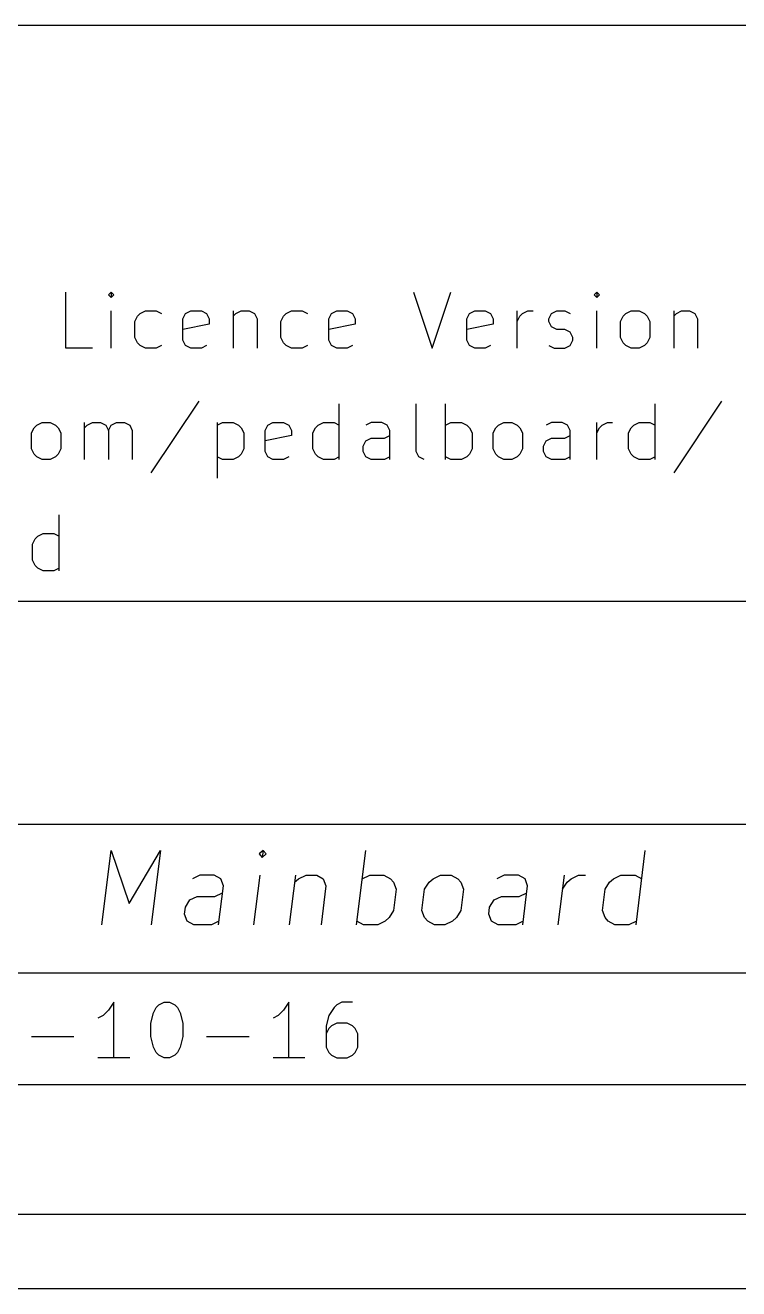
# Model space of a CAD drawing. Header units: millimetres. Extents: x 10 to 287, y -200 to -10.
# Drawn here: x 212.86 to 232.07, y -200.01 to -166.01 of the extents above; entities that cross this region are included whole.
import ezdxf

# ---------------------------------------------------------------- set-up
doc = ezdxf.new("R2010")
doc.units = ezdxf.units.MM
doc.layers.add('RED', color=14, linetype='CONTINUOUS')

msp = doc.modelspace()

# ---------------------------------------------------------------- linework, layer by layer
at = {"layer": 'RED', "linetype": 'CONTINUOUS'}
for p, q in [((177.0022, -166.0072), (285.0022, -166.0072)), ((213.9577, -174.6933), (213.9577, -173.1933)), ((215.172, -173.1933), (215.1006, -173.2647)), ((215.1006, -173.2647), (215.172, -173.3361)), ((215.2434, -173.2647), (215.172, -173.1933)), ((215.172, -173.1933), (215.172, -173.3361)), ((215.172, -173.3361), (215.2434, -173.2647)), ((223.3148, -173.1933), (223.8148, -174.6933)), ((223.8148, -174.6933), (224.3148, -173.1933)), ((228.2434, -173.1933), (228.172, -173.2647)), ((228.172, -173.2647), (228.2434, -173.3361)), ((228.3148, -173.2647), (228.2434, -173.1933)), ((228.2434, -173.1933), (228.2434, -173.3361)), ((228.2434, -173.3361), (228.3148, -173.2647)), ((215.172, -174.6933), (215.172, -173.6933)), ((215.9577, -173.7647), (216.1006, -173.6933)), ((216.1006, -173.6933), (216.3863, -173.6933)), ((216.3863, -173.6933), (216.5292, -173.7647)), ((217.172, -173.7647), (217.3149, -173.6933)), ((217.3149, -173.6933), (217.6006, -173.6933)), ((217.6006, -173.6933), (217.7434, -173.7647)), ((218.4577, -173.6933), (218.4577, -174.6933)), ((218.5291, -173.7647), (218.672, -173.6933)), ((218.672, -173.6933), (218.8863, -173.6933)), ((218.8863, -173.6933), (219.0291, -173.7647)), ((219.8862, -173.7647), (220.0291, -173.6933)), ((220.0291, -173.6933), (220.3148, -173.6933)), ((220.3148, -173.6933), (220.4577, -173.7647)), ((221.1005, -173.7647), (221.2434, -173.6933)), ((221.2434, -173.6933), (221.5291, -173.6933)), ((221.5291, -173.6933), (221.6719, -173.7647)), ((224.8148, -173.7647), (224.9577, -173.6933)), ((224.9577, -173.6933), (225.2434, -173.6933)), ((225.2434, -173.6933), (225.3862, -173.7647)), ((226.1005, -174.6933), (226.1005, -173.6933)), ((226.2434, -173.7647), (226.3862, -173.6933)), ((226.3862, -173.6933), (226.5291, -173.6933)), ((227.0291, -173.7647), (227.172, -173.6933)), ((227.172, -173.6933), (227.3862, -173.6933)), ((227.3862, -173.6933), (227.5291, -173.7647)), ((228.2434, -174.6933), (228.2434, -173.6933)), ((229.0291, -173.7647), (229.172, -173.6933)), ((229.172, -173.6933), (229.3863, -173.6933)), ((229.3863, -173.6933), (229.5291, -173.7647)), ((230.3148, -173.6933), (230.3148, -174.6933)), ((230.3862, -173.7647), (230.5291, -173.6933)), ((230.5291, -173.6933), (230.7434, -173.6933)), ((230.7434, -173.6933), (230.8862, -173.7647)), ((215.8149, -173.979), (215.8863, -173.8361)), ((215.8149, -174.4076), (215.8149, -173.979)), ((215.8863, -173.8361), (215.9577, -173.7647)), ((217.1006, -173.9076), (217.172, -173.7647)), ((217.1006, -174.479), (217.1006, -173.9076)), ((217.8149, -174.0504), (217.1006, -174.1933)), ((217.7434, -173.7647), (217.8149, -173.9076)), ((217.8149, -173.9076), (217.8149, -174.0504)), ((218.4577, -173.8361), (218.5291, -173.7647)), ((219.0291, -173.7647), (219.1006, -173.9076)), ((219.1006, -173.9076), (219.1006, -174.6933)), ((219.7434, -173.979), (219.8148, -173.8361)), ((219.7434, -174.4076), (219.7434, -173.979)), ((219.8148, -173.8361), (219.8862, -173.7647)), ((221.0291, -173.9076), (221.1005, -173.7647)), ((221.0291, -174.479), (221.0291, -173.9076)), ((221.7434, -174.0504), (221.0291, -174.1933)), ((221.6719, -173.7647), (221.7434, -173.9076)), ((221.7434, -173.9076), (221.7434, -174.0504)), ((224.7434, -173.9076), (224.8148, -173.7647)), ((224.7434, -174.479), (224.7434, -173.9076)), ((225.4577, -174.0504), (224.7434, -174.1933)), ((225.3862, -173.7647), (225.4577, -173.9076)), ((225.4577, -173.9076), (225.4577, -174.0504)), ((226.1005, -173.979), (226.1719, -173.8361)), ((226.1719, -173.8361), (226.2434, -173.7647)), ((226.9577, -173.9076), (227.0291, -173.7647)), ((226.9577, -173.979), (226.9577, -173.9076)), ((227.0291, -174.1219), (226.9577, -173.979)), ((228.8863, -173.979), (228.9577, -173.8361)), ((228.8863, -174.4076), (228.8863, -173.979)), ((228.9577, -173.8361), (229.0291, -173.7647)), ((229.5291, -173.7647), (229.6006, -173.8361)), ((229.6006, -173.8361), (229.672, -173.979)), ((229.672, -173.979), (229.672, -174.4076)), ((230.3148, -173.8361), (230.3862, -173.7647)), ((230.8862, -173.7647), (230.9577, -173.9076)), ((230.9577, -173.9076), (230.9577, -174.6933)), ((215.8863, -174.5504), (215.8149, -174.4076)), ((219.8148, -174.5504), (219.7434, -174.4076)), ((227.172, -174.1933), (227.0291, -174.1219)), ((227.3862, -174.1933), (227.172, -174.1933)), ((227.5291, -174.2647), (227.3862, -174.1933)), ((227.6005, -174.4076), (227.5291, -174.2647)), ((227.6005, -174.479), (227.6005, -174.4076)), ((228.9577, -174.5504), (228.8863, -174.4076)), ((229.672, -174.4076), (229.6006, -174.5504)), ((214.672, -174.6933), (213.9577, -174.6933)), ((215.9577, -174.6219), (215.8863, -174.5504)), ((216.1006, -174.6933), (215.9577, -174.6219)), ((216.3863, -174.6933), (216.1006, -174.6933)), ((216.5292, -174.6219), (216.3863, -174.6933)), ((217.172, -174.6219), (217.1006, -174.479)), ((217.3149, -174.6933), (217.172, -174.6219)), ((217.6006, -174.6933), (217.3149, -174.6933)), ((217.7434, -174.6219), (217.6006, -174.6933)), ((219.8862, -174.6219), (219.8148, -174.5504)), ((220.0291, -174.6933), (219.8862, -174.6219)), ((220.3148, -174.6933), (220.0291, -174.6933)), ((220.4577, -174.6219), (220.3148, -174.6933)), ((221.1005, -174.6219), (221.0291, -174.479)), ((221.2434, -174.6933), (221.1005, -174.6219)), ((221.5291, -174.6933), (221.2434, -174.6933)), ((221.6719, -174.6219), (221.5291, -174.6933)), ((224.8148, -174.6219), (224.7434, -174.479)), ((224.9577, -174.6933), (224.8148, -174.6219)), ((225.2434, -174.6933), (224.9577, -174.6933)), ((225.3862, -174.6219), (225.2434, -174.6933)), ((226.9577, -174.6219), (227.1005, -174.6933)), ((227.1005, -174.6933), (227.3862, -174.6933)), ((227.3862, -174.6933), (227.5291, -174.6219)), ((227.5291, -174.6219), (227.6005, -174.479)), ((229.0291, -174.6219), (228.9577, -174.5504)), ((229.172, -174.6933), (229.0291, -174.6219)), ((229.3863, -174.6933), (229.172, -174.6933)), ((229.5291, -174.6219), (229.3863, -174.6933)), ((229.6006, -174.5504), (229.5291, -174.6219)), ((217.5288, -176.1219), (216.2431, -178.0504)), ((221.3145, -177.6933), (221.3145, -176.1933)), ((223.3858, -177.479), (223.3858, -176.1933)), ((224.1715, -177.6933), (224.1715, -176.1933)), ((229.8143, -177.6933), (229.8143, -176.1933)), ((231.5999, -176.1219), (230.3142, -178.0504)), ((213.1003, -176.8361), (213.1717, -176.7647)), ((213.1717, -176.7647), (213.3146, -176.6933)), ((213.3146, -176.6933), (213.5289, -176.6933)), ((213.5289, -176.6933), (213.6717, -176.7647)), ((213.6717, -176.7647), (213.7432, -176.8361)), ((214.4574, -177.6933), (214.4574, -176.6933)), ((214.4574, -176.8361), (214.5288, -176.7647)), ((214.5288, -176.7647), (214.6717, -176.6933)), ((214.6717, -176.6933), (214.886, -176.6933)), ((214.886, -176.6933), (215.0288, -176.7647)), ((215.0288, -176.7647), (215.1003, -176.9076)), ((215.1003, -176.9076), (215.1717, -176.7647)), ((215.1717, -176.7647), (215.3145, -176.6933)), ((215.3145, -176.6933), (215.5288, -176.6933)), ((215.5288, -176.6933), (215.6717, -176.7647)), ((215.6717, -176.7647), (215.7431, -176.9076)), ((218.0288, -176.6933), (218.0288, -178.1933)), ((218.0288, -176.7647), (218.1717, -176.6933)), ((218.1717, -176.6933), (218.4574, -176.6933)), ((218.4574, -176.6933), (218.6002, -176.7647)), ((218.6002, -176.7647), (218.6717, -176.8361)), ((219.3145, -176.9076), (219.3859, -176.7647)), ((219.3859, -176.7647), (219.5288, -176.6933)), ((219.5288, -176.6933), (219.8145, -176.6933)), ((219.8145, -176.6933), (219.9573, -176.7647)), ((219.9573, -176.7647), (220.0288, -176.9076)), ((220.6716, -176.8361), (220.743, -176.7647)), ((220.743, -176.7647), (220.8859, -176.6933)), ((220.8859, -176.6933), (221.1716, -176.6933)), ((221.1716, -176.6933), (221.3145, -176.7647)), ((222.1716, -176.6933), (222.0287, -176.7647)), ((222.4573, -176.6933), (222.1716, -176.6933)), ((222.6001, -176.7647), (222.4573, -176.6933)), ((222.6716, -176.9076), (222.6001, -176.7647)), ((224.1715, -176.7647), (224.3144, -176.6933)), ((224.3144, -176.6933), (224.6001, -176.6933)), ((224.6001, -176.6933), (224.7429, -176.7647)), ((224.7429, -176.7647), (224.8144, -176.8361)), ((225.5286, -176.8361), (225.6, -176.7647)), ((225.6, -176.7647), (225.7429, -176.6933)), ((225.7429, -176.6933), (225.9572, -176.6933)), ((225.9572, -176.6933), (226.1, -176.7647)), ((226.1, -176.7647), (226.1715, -176.8361)), ((227.0286, -176.6933), (226.8857, -176.7647)), ((227.3143, -176.6933), (227.0286, -176.6933)), ((227.4571, -176.7647), (227.3143, -176.6933)), ((227.5286, -176.9076), (227.4571, -176.7647)), ((228.2428, -177.6933), (228.2428, -176.6933)), ((228.3142, -176.8361), (228.3857, -176.7647)), ((228.3857, -176.7647), (228.5285, -176.6933)), ((228.5285, -176.6933), (228.6714, -176.6933)), ((229.1714, -176.8361), (229.2428, -176.7647)), ((229.2428, -176.7647), (229.3857, -176.6933)), ((229.3857, -176.6933), (229.6714, -176.6933)), ((229.6714, -176.6933), (229.8143, -176.7647)), ((213.0289, -176.979), (213.1003, -176.8361)), ((213.0289, -177.4076), (213.0289, -176.979)), ((213.7432, -176.8361), (213.8146, -176.979)), ((213.8146, -176.979), (213.8146, -177.4076)), ((215.1003, -176.9076), (215.1003, -177.6933)), ((215.7431, -176.9076), (215.7431, -177.6933)), ((218.6717, -176.8361), (218.7431, -176.979)), ((218.7431, -176.979), (218.7431, -177.4076)), ((219.3145, -177.479), (219.3145, -176.9076)), ((220.0288, -177.0504), (219.3145, -177.1933)), ((220.0288, -176.9076), (220.0288, -177.0504)), ((220.6002, -176.979), (220.6716, -176.8361)), ((220.6002, -177.4076), (220.6002, -176.979)), ((222.0287, -177.1933), (222.1716, -177.1219)), ((222.1716, -177.1219), (222.5287, -177.1219)), ((222.5287, -177.1219), (222.6716, -177.0504)), ((222.6716, -177.6933), (222.6716, -176.9076)), ((224.8144, -176.8361), (224.8858, -176.979)), ((224.8858, -176.979), (224.8858, -177.4076)), ((225.4572, -176.979), (225.5286, -176.8361)), ((225.4572, -177.4076), (225.4572, -176.979)), ((226.1715, -176.8361), (226.2429, -176.979)), ((226.2429, -176.979), (226.2429, -177.4076)), ((226.8857, -177.1933), (227.0286, -177.1219)), ((227.0286, -177.1219), (227.3857, -177.1219)), ((227.3857, -177.1219), (227.5286, -177.0504)), ((227.5286, -177.6933), (227.5286, -176.9076)), ((228.2428, -176.979), (228.3142, -176.8361)), ((229.1, -176.979), (229.1714, -176.8361)), ((229.1, -177.4076), (229.1, -176.979)), ((213.1003, -177.5504), (213.0289, -177.4076)), ((213.8146, -177.4076), (213.7432, -177.5504)), ((218.7431, -177.4076), (218.6717, -177.5504)), ((219.3859, -177.6219), (219.3145, -177.479)), ((220.6716, -177.5504), (220.6002, -177.4076)), ((221.9573, -177.3361), (222.0287, -177.1933)), ((221.9573, -177.479), (221.9573, -177.3361)), ((222.0287, -177.6219), (221.9573, -177.479)), ((223.4572, -177.6219), (223.3858, -177.479)), ((224.8858, -177.4076), (224.8144, -177.5504)), ((225.5286, -177.5504), (225.4572, -177.4076)), ((226.2429, -177.4076), (226.1715, -177.5504)), ((226.8143, -177.3361), (226.8857, -177.1933)), ((226.8143, -177.479), (226.8143, -177.3361)), ((226.8857, -177.6219), (226.8143, -177.479)), ((229.1714, -177.5504), (229.1, -177.4076)), ((213.1717, -177.6219), (213.1003, -177.5504)), ((213.3146, -177.6933), (213.1717, -177.6219)), ((213.5289, -177.6933), (213.3146, -177.6933)), ((213.6717, -177.6219), (213.5289, -177.6933)), ((213.7432, -177.5504), (213.6717, -177.6219)), ((218.1717, -177.6933), (218.0288, -177.6219)), ((218.4574, -177.6933), (218.1717, -177.6933)), ((218.6002, -177.6219), (218.4574, -177.6933)), ((218.6717, -177.5504), (218.6002, -177.6219)), ((219.5288, -177.6933), (219.3859, -177.6219)), ((219.8145, -177.6933), (219.5288, -177.6933)), ((219.9573, -177.6219), (219.8145, -177.6933)), ((220.743, -177.6219), (220.6716, -177.5504)), ((220.8859, -177.6933), (220.743, -177.6219)), ((221.1716, -177.6933), (220.8859, -177.6933)), ((221.3145, -177.6219), (221.1716, -177.6933)), ((222.1716, -177.6933), (222.0287, -177.6219)), ((222.5287, -177.6933), (222.1716, -177.6933)), ((222.6716, -177.6219), (222.5287, -177.6933)), ((223.6001, -177.6933), (223.4572, -177.6219)), ((224.3144, -177.6933), (224.1715, -177.6219)), ((224.6001, -177.6933), (224.3144, -177.6933)), ((224.7429, -177.6219), (224.6001, -177.6933)), ((224.8144, -177.5504), (224.7429, -177.6219)), ((225.6, -177.6219), (225.5286, -177.5504)), ((225.7429, -177.6933), (225.6, -177.6219)), ((225.9572, -177.6933), (225.7429, -177.6933)), ((226.1, -177.6219), (225.9572, -177.6933)), ((226.1715, -177.5504), (226.1, -177.6219)), ((227.0286, -177.6933), (226.8857, -177.6219)), ((227.3857, -177.6933), (227.0286, -177.6933)), ((227.5286, -177.6219), (227.3857, -177.6933)), ((229.2428, -177.6219), (229.1714, -177.5504)), ((229.3857, -177.6933), (229.2428, -177.6219)), ((229.6714, -177.6933), (229.3857, -177.6933)), ((229.8143, -177.6219), (229.6714, -177.6933)), ((213.7702, -180.6855), (213.7702, -179.1855)), ((213.0559, -179.9712), (213.1273, -179.8283)), ((213.1273, -179.8283), (213.1987, -179.7569)), ((213.1987, -179.7569), (213.3416, -179.6855)), ((213.3416, -179.6855), (213.6273, -179.6855)), ((213.6273, -179.6855), (213.7702, -179.7569)), ((213.0559, -180.3998), (213.0559, -179.9712)), ((213.1273, -180.5426), (213.0559, -180.3998)), ((213.1987, -180.6141), (213.1273, -180.5426)), ((213.3416, -180.6855), (213.1987, -180.6141)), ((213.6273, -180.6855), (213.3416, -180.6855)), ((213.7702, -180.6141), (213.6273, -180.6855)), ((177.0022, -181.5072), (285.0022, -181.5072)), ((177.0022, -187.5072), (285.0022, -187.5072)), ((214.9198, -190.2116), (215.1698, -188.2116)), ((215.1698, -188.2116), (215.6579, -189.6402)), ((215.6579, -189.6402), (216.5032, -188.2116)), ((216.5032, -188.2116), (216.2532, -190.2116)), ((219.265, -188.2116), (219.1579, -188.3068)), ((219.1579, -188.3068), (219.2412, -188.4021)), ((219.265, -188.2116), (219.2412, -188.4021)), ((219.2412, -188.4021), (219.3484, -188.3068)), ((219.3484, -188.3068), (219.265, -188.2116)), ((221.7769, -190.2116), (222.0269, -188.2116)), ((229.3007, -190.2116), (229.5507, -188.2116)), ((217.5627, -188.8783), (217.3603, -188.9735)), ((217.9436, -188.8783), (217.5627, -188.8783)), ((218.1222, -188.9735), (217.9436, -188.8783)), ((218.1936, -189.164), (218.1222, -188.9735)), ((219.015, -190.2116), (219.1817, -188.8783)), ((220.1341, -188.8783), (219.9674, -190.2116)), ((220.1103, -189.0687), (220.2174, -188.9735)), ((220.2174, -188.9735), (220.4198, -188.8783)), ((220.4198, -188.8783), (220.7055, -188.8783)), ((220.7055, -188.8783), (220.8841, -188.9735)), ((220.8841, -188.9735), (220.9555, -189.164)), ((221.9317, -188.9735), (222.1341, -188.8783)), ((222.1341, -188.8783), (222.515, -188.8783)), ((222.515, -188.8783), (222.6936, -188.9735)), ((222.6936, -188.9735), (222.7769, -189.0687)), ((223.7293, -189.0687), (223.8364, -188.9735)), ((223.8364, -188.9735), (224.0388, -188.8783)), ((224.0388, -188.8783), (224.3245, -188.8783)), ((224.3245, -188.8783), (224.5031, -188.9735)), ((224.5031, -188.9735), (224.5864, -189.0687)), ((225.7531, -188.8783), (225.5507, -188.9735)), ((226.134, -188.8783), (225.7531, -188.8783)), ((226.3126, -188.9735), (226.134, -188.8783)), ((226.384, -189.164), (226.3126, -188.9735)), ((227.2054, -190.2116), (227.3721, -188.8783)), ((227.4435, -189.0687), (227.5507, -188.9735)), ((227.5507, -188.9735), (227.7531, -188.8783)), ((227.7531, -188.8783), (227.9435, -188.8783)), ((228.5864, -189.0687), (228.6935, -188.9735)), ((228.6935, -188.9735), (228.8959, -188.8783)), ((228.8959, -188.8783), (229.2769, -188.8783)), ((229.2769, -188.8783), (229.4554, -188.9735)), ((217.9674, -189.4497), (218.1698, -189.3544)), ((218.0627, -190.2116), (218.1936, -189.164)), ((220.9555, -189.164), (220.8246, -190.2116)), ((222.7769, -189.0687), (222.8484, -189.2592)), ((222.8484, -189.2592), (222.7769, -189.8306)), ((223.5388, -189.8306), (223.6102, -189.2592)), ((223.6102, -189.2592), (223.7293, -189.0687)), ((224.5864, -189.0687), (224.6579, -189.2592)), ((224.6579, -189.2592), (224.5864, -189.8306)), ((226.1578, -189.4497), (226.3602, -189.3544)), ((226.2531, -190.2116), (226.384, -189.164)), ((227.3245, -189.2592), (227.4435, -189.0687)), ((228.3959, -189.8306), (228.4673, -189.2592)), ((228.4673, -189.2592), (228.5864, -189.0687)), ((217.1698, -189.7354), (217.2889, -189.5449)), ((217.2889, -189.5449), (217.4913, -189.4497)), ((217.4913, -189.4497), (217.9674, -189.4497)), ((225.3602, -189.7354), (225.4793, -189.5449)), ((225.4793, -189.5449), (225.6817, -189.4497)), ((225.6817, -189.4497), (226.1578, -189.4497)), ((217.146, -189.9259), (217.1698, -189.7354)), ((217.2174, -190.1164), (217.146, -189.9259)), ((222.6579, -190.0211), (222.5507, -190.1164)), ((222.7769, -189.8306), (222.6579, -190.0211)), ((223.6102, -190.0211), (223.5388, -189.8306)), ((223.6936, -190.1164), (223.6102, -190.0211)), ((224.4674, -190.0211), (224.3602, -190.1164)), ((224.5864, -189.8306), (224.4674, -190.0211)), ((225.3364, -189.9259), (225.3602, -189.7354)), ((225.4078, -190.1164), (225.3364, -189.9259)), ((228.4673, -190.0211), (228.3959, -189.8306)), ((228.5507, -190.1164), (228.4673, -190.0211)), ((217.396, -190.2116), (217.2174, -190.1164)), ((217.8722, -190.2116), (217.396, -190.2116)), ((218.0746, -190.1164), (217.8722, -190.2116)), ((221.9674, -190.2116), (221.7888, -190.1164)), ((222.3484, -190.2116), (221.9674, -190.2116)), ((222.5507, -190.1164), (222.3484, -190.2116)), ((223.8722, -190.2116), (223.6936, -190.1164)), ((224.1579, -190.2116), (223.8722, -190.2116)), ((224.3602, -190.1164), (224.1579, -190.2116)), ((225.5864, -190.2116), (225.4078, -190.1164)), ((226.0626, -190.2116), (225.5864, -190.2116)), ((226.265, -190.1164), (226.0626, -190.2116)), ((228.7293, -190.2116), (228.5507, -190.1164)), ((229.1102, -190.2116), (228.7293, -190.2116)), ((229.3126, -190.1164), (229.1102, -190.2116)), ((177.0022, -191.5072), (285.0022, -191.5072)), ((215.2436, -192.2933), (215.1008, -192.5076)), ((215.2436, -193.7933), (215.2436, -192.2933)), ((216.3151, -192.579), (216.3865, -192.4361)), ((216.3865, -192.4361), (216.458, -192.3647)), ((216.458, -192.3647), (216.6008, -192.2933)), ((216.6008, -192.2933), (216.7437, -192.2933)), ((216.7437, -192.2933), (216.8865, -192.3647)), ((216.8865, -192.3647), (216.958, -192.4361)), ((216.958, -192.4361), (217.0294, -192.579)), ((219.9579, -192.2933), (219.8151, -192.5076)), ((219.9579, -193.7933), (219.9579, -192.2933)), ((221.1723, -192.4361), (221.0294, -192.6504)), ((221.2437, -192.3647), (221.1723, -192.4361)), ((221.3865, -192.2933), (221.2437, -192.3647)), ((221.6723, -192.2933), (221.3865, -192.2933)), ((214.9579, -192.6504), (214.8151, -192.7219)), ((215.1008, -192.5076), (214.9579, -192.6504)), ((216.2437, -192.8647), (216.3151, -192.579)), ((217.0294, -192.579), (217.1008, -192.8647)), ((219.6722, -192.6504), (219.5294, -192.7219)), ((219.8151, -192.5076), (219.6722, -192.6504)), ((221.0294, -192.6504), (220.958, -192.9361)), ((216.2437, -193.2219), (216.2437, -192.8647)), ((217.1008, -192.8647), (217.1008, -193.2219)), ((220.958, -192.9361), (220.958, -193.5076)), ((221.0294, -193.0076), (220.958, -193.1504)), ((221.1008, -192.9361), (221.0294, -193.0076)), ((221.2437, -192.8647), (221.1008, -192.9361)), ((221.5294, -192.8647), (221.2437, -192.8647)), ((221.6723, -192.9361), (221.5294, -192.8647)), ((221.7437, -193.0076), (221.6723, -192.9361)), ((221.8151, -193.1504), (221.7437, -193.0076)), ((213.0294, -193.2219), (214.1723, -193.2219)), ((216.3151, -193.5076), (216.2437, -193.2219)), ((217.1008, -193.2219), (217.0294, -193.5076)), ((217.7437, -193.2219), (218.8866, -193.2219)), ((221.8151, -193.5076), (221.8151, -193.1504)), ((215.6722, -193.7933), (214.8151, -193.7933)), ((216.3865, -193.6504), (216.3151, -193.5076)), ((216.458, -193.7219), (216.3865, -193.6504)), ((216.6008, -193.7933), (216.458, -193.7219)), ((216.7437, -193.7933), (216.6008, -193.7933)), ((216.8865, -193.7219), (216.7437, -193.7933)), ((216.958, -193.6504), (216.8865, -193.7219)), ((217.0294, -193.5076), (216.958, -193.6504)), ((220.3865, -193.7933), (219.5294, -193.7933)), ((220.958, -193.5076), (221.0294, -193.6504)), ((221.0294, -193.6504), (221.1008, -193.7219)), ((221.1008, -193.7219), (221.2437, -193.7933)), ((221.2437, -193.7933), (221.5294, -193.7933)), ((221.5294, -193.7933), (221.6723, -193.7219)), ((221.6723, -193.7219), (221.7437, -193.6504)), ((221.7437, -193.6504), (221.8151, -193.5076)), ((177.0022, -194.5072), (285.0022, -194.5072)), ((285.0022, -198.0072), (12, -198.0072)), ((285.0022, -198.0072), (177.0022, -198.0072)), ((287.0022, -200.0072), (10, -200.0072))]:
    msp.add_line(p, q, dxfattribs=at)

doc.saveas('drawing.dxf')
